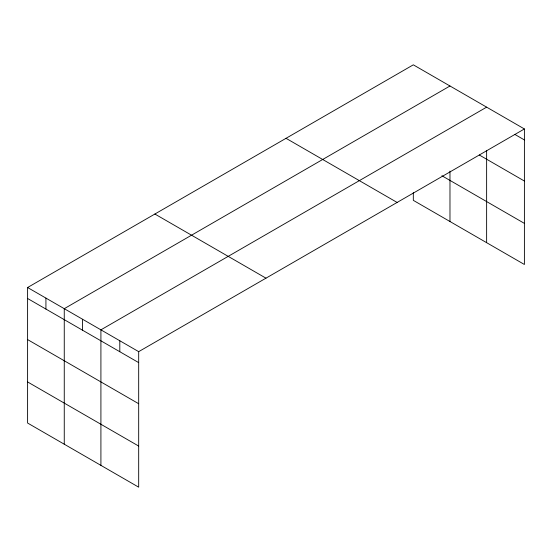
<?xml version="1.0" encoding="UTF-8"?>
<svg xmlns="http://www.w3.org/2000/svg" width="552" height="552" viewBox="0 0 552 552"><rect width="100%" height="100%" fill="white"/><g stroke="black" fill="none" stroke-linecap="round" stroke-linejoin="round"><path stroke-width="0.83" d="M486.629 150.668L486.629 242.673M413.317 192.641L413.317 200.348L524.4 264.484L524.4 128.961L413.317 64.825L27.6 287.516L27.6 423.039L138.683 487.174L138.683 351.652L27.6 287.516M449.977 85.995L64.26 308.685L64.26 444.201M486.629 107.157L100.912 329.848L100.912 465.37M138.683 351.652L524.4 128.961M514.961 134.481L524.4 139.932M479.302 154.995L524.4 181.035M441.911 175.757L524.4 223.381M286.033 138.317L397.116 202.446M154.884 214.031L265.967 278.167M27.6 298.494L138.683 362.623M27.6 339.59L138.683 403.726M27.6 381.936L138.683 446.071M449.977 171.092L449.977 221.511M119.798 340.75L119.798 351.721M82.586 319.263L82.586 330.241M45.926 298.101L45.926 309.072"/></g></svg>
